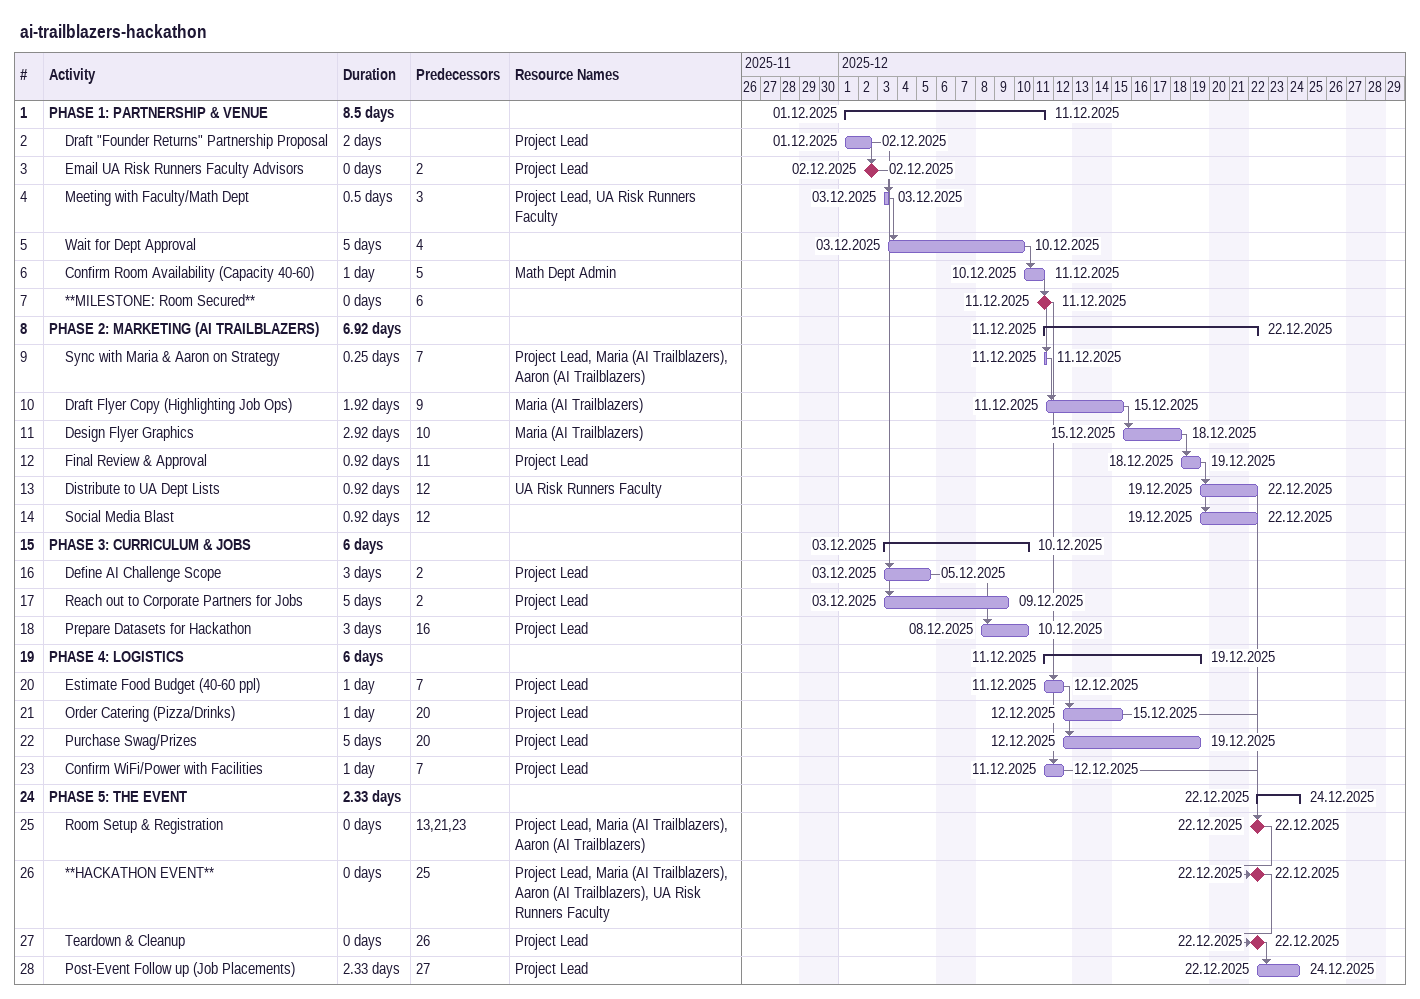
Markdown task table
ai-trailblazers-hackathon

| ID | Level | Task | Duration | Start | Finish | Predecessors | Resources |
|---|---|---|---|---|---|---|---|
| 1 | 1 | **PHASE 1: PARTNERSHIP & VENUE** | 8.5d | 2025-12-01 | 2025-12-11 |  |  |
| 2 | 2 | Draft "Founder Returns" Partnership Proposal | 2d | 2025-12-01 | 2025-12-02 |  | Project Lead |
| 3 | 2 | Email UA Risk Runners Faculty Advisors | 0d | 2025-12-02 | 2025-12-02 | 2 | Project Lead |
| 4 | 2 | Meeting with Faculty/Math Dept | 0.5d | 2025-12-03 | 2025-12-03 | 3 | Project Lead, UA Risk Runners Faculty |
| 5 | 2 | Wait for Dept Approval | 5d | 2025-12-03 | 2025-12-10 | 4 |  |
| 6 | 2 | Confirm Room Availability (Capacity 40-60) | 1d | 2025-12-10 | 2025-12-11 | 5 | Math Dept Admin |
| 7 | 2 | **MILESTONE: Room Secured** | 0d | 2025-12-11 | 2025-12-11 | 6 |  |
| 8 | 1 | **PHASE 2: MARKETING (AI TRAILBLAZERS)** | 6.92d | 2025-12-11 | 2025-12-22 |  |  |
| 9 | 2 | Sync with Maria & Aaron on Strategy | 0.25d | 2025-12-11 | 2025-12-11 | 7 | Project Lead, Maria (AI Trailblazers), Aaron (AI Trailblazers) |
| 10 | 2 | Draft Flyer Copy (Highlighting Job Ops) | 1.92d | 2025-12-11 | 2025-12-15 | 9 | Maria (AI Trailblazers) |
| 11 | 2 | Design Flyer Graphics | 2.92d | 2025-12-15 | 2025-12-18 | 10 | Maria (AI Trailblazers) |
| 12 | 2 | Final Review & Approval | 0.92d | 2025-12-18 | 2025-12-19 | 11 | Project Lead |
| 13 | 2 | Distribute to UA Dept Lists | 0.92d | 2025-12-19 | 2025-12-22 | 12 | UA Risk Runners Faculty |
| 14 | 2 | Social Media Blast | 0.92d | 2025-12-19 | 2025-12-22 | 12 |  |
| 15 | 1 | **PHASE 3: CURRICULUM & JOBS** | 6d | 2025-12-03 | 2025-12-10 |  |  |
| 16 | 2 | Define AI Challenge Scope | 3d | 2025-12-03 | 2025-12-05 | 2 | Project Lead |
| 17 | 2 | Reach out to Corporate Partners for Jobs | 5d | 2025-12-03 | 2025-12-09 | 2 | Project Lead |
| 18 | 2 | Prepare Datasets for Hackathon | 3d | 2025-12-08 | 2025-12-10 | 16 | Project Lead |
| 19 | 1 | **PHASE 4: LOGISTICS** | 6d | 2025-12-11 | 2025-12-19 |  |  |
| 20 | 2 | Estimate Food Budget (40-60 ppl) | 1d | 2025-12-11 | 2025-12-12 | 7 | Project Lead |
| 21 | 2 | Order Catering (Pizza/Drinks) | 1d | 2025-12-12 | 2025-12-15 | 20 | Project Lead |
| 22 | 2 | Purchase Swag/Prizes | 5d | 2025-12-12 | 2025-12-19 | 20 | Project Lead |
| 23 | 2 | Confirm WiFi/Power with Facilities | 1d | 2025-12-11 | 2025-12-12 | 7 | Project Lead |
| 24 | 1 | **PHASE 5: THE EVENT** | 2.33d | 2025-12-22 | 2025-12-24 |  |  |
| 25 | 2 | Room Setup & Registration | 0d | 2025-12-22 | 2025-12-22 | 13, 21, 23 | Project Lead, Maria (AI Trailblazers), Aaron (AI Trailblazers) |
| 26 | 2 | **HACKATHON EVENT** | 0d | 2025-12-22 | 2025-12-22 | 25 | Project Lead, Maria (AI Trailblazers), Aaron (AI Trailblazers), UA Risk Runners Faculty |
| 27 | 2 | Teardown & Cleanup | 0d | 2025-12-22 | 2025-12-22 | 26 | Project Lead |
| 28 | 2 | Post-Event Follow up (Job Placements) | 2.33d | 2025-12-22 | 2025-12-24 | 27 | Project Lead |
